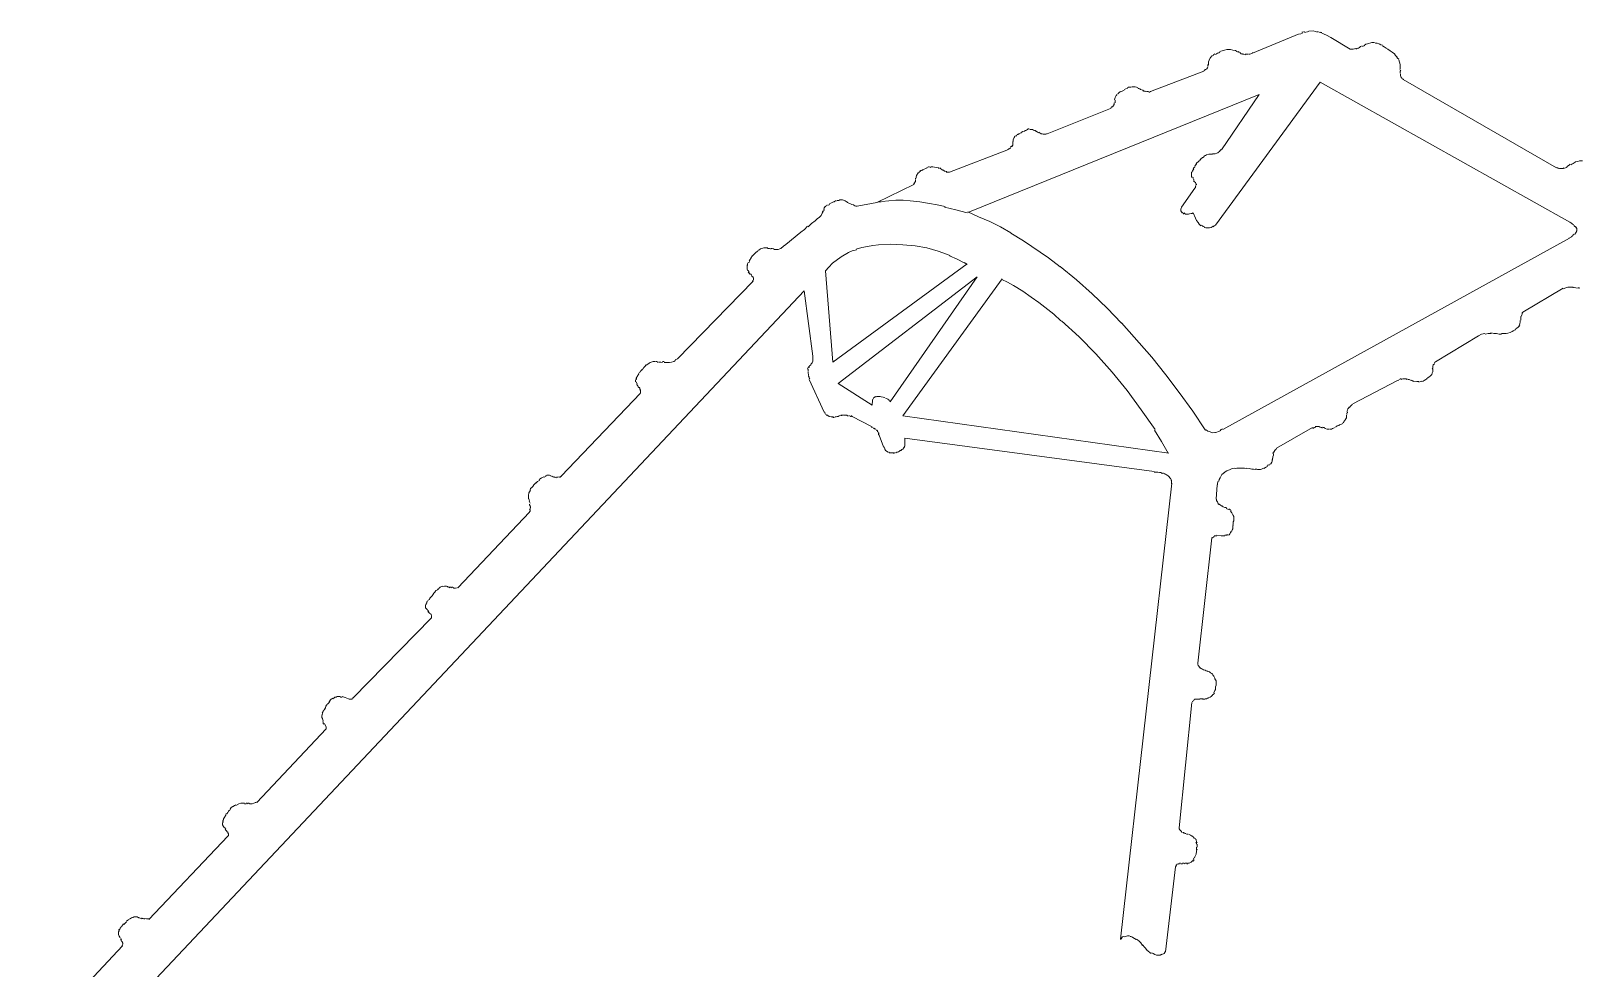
# Model space of a CAD drawing. Extents: x 0 to 593, y 0 to 274.
# Drawn here: x 71.5 to 135.5, y 136.5 to 175.2 of the extents above; entities that cross this region are included whole.
import ezdxf

# ---------------------------------------------------------------- set-up
doc = ezdxf.new("R2010")
doc.units = 0
doc.header["$LTSCALE"] = 0.3
doc.header["$MEASUREMENT"] = 0
doc.layers.add('1', color=1, linetype='CONTINUOUS')

msp = doc.modelspace()

# ---------------------------------------------------------------- linework, layer by layer
at = {"layer": '1', "color": 41, "lineweight": 13}
for points in [[(121.954, 174.275), (123.884, 175.079)], [(124.017, 175.102), (123.951, 175.08), (123.906, 175.057)], [(124.106, 175.169), (124.039, 175.146), (123.995, 175.146)], [(124.283, 175.169), (124.106, 175.124)], [(124.639, 175.148), (124.55, 175.17), (124.461, 175.192), (124.283, 175.191)], [(124.75, 175.126), (124.705, 175.148), (124.639, 175.17)], [(124.816, 175.126), (124.772, 175.126), (124.75, 175.148)], [(125.995, 174.441), (125.194, 174.927), (125.016, 175.016), (124.816, 175.104)], [(120.333, 174.182), (120.289, 174.16), (120.267, 174.138)], [(120.4, 174.249), (120.355, 174.227), (120.333, 174.205)], [(120.511, 174.272), (120.422, 174.227)], [(120.599, 174.316), (120.555, 174.294), (120.489, 174.272)], [(120.733, 174.383), (120.599, 174.338)], [(120.888, 174.428), (120.799, 174.406), (120.733, 174.383)], [(121.199, 174.384), (121.132, 174.406), (121.043, 174.428), (120.888, 174.428)], [(121.288, 174.362), (121.243, 174.385), (121.221, 174.384)], [(121.354, 174.318), (121.31, 174.34), (121.288, 174.362)], [(121.354, 174.34), (121.399, 174.318), (121.466, 174.296)], [(121.443, 174.274), (121.488, 174.252), (121.532, 174.252)], [(121.532, 174.23), (121.599, 174.23), (121.666, 174.208)], [(121.643, 174.23), (121.777, 174.23)], [(121.799, 174.23), (121.843, 174.231), (121.888, 174.253), (121.932, 174.275), (121.954, 174.297)], [(125.995, 174.441), (126.106, 174.441), (126.217, 174.464)], [(126.217, 174.441), (126.261, 174.464), (126.328, 174.486)], [(126.306, 174.486), (126.328, 174.486), (126.372, 174.508), (126.417, 174.553), (126.483, 174.575)], [(126.594, 174.598), (126.505, 174.553)], [(126.705, 174.665), (126.638, 174.642), (126.572, 174.598)], [(127.06, 174.688), (126.971, 174.71), (126.882, 174.71), (126.705, 174.665)], [(127.171, 174.666), (127.105, 174.688), (127.038, 174.688)], [(127.327, 174.6), (127.26, 174.622), (127.193, 174.666)], [(127.483, 174.489), (127.394, 174.533), (127.327, 174.577)], [(127.638, 174.378), (127.549, 174.445), (127.46, 174.489)], [(127.816, 174.246), (127.727, 174.312), (127.638, 174.378)], [(127.928, 174.113), (127.861, 174.179), (127.816, 174.246)], [(117.739, 172.688), (119.935, 173.537)], [(119.935, 173.537), (119.957, 173.56), (120.002, 173.582)], [(119.98, 173.582), (120.002, 173.604), (120.024, 173.604)], [(120.046, 173.604), (120.068, 173.627), (120.068, 173.649)], [(120.068, 173.627), (120.09, 173.671), (120.112, 173.716)], [(120.112, 173.738), (120.112, 173.76), (120.112, 173.804)], [(120.178, 174.027), (120.156, 173.982), (120.134, 173.915)], [(120.134, 173.915), (120.134, 173.849)], [(120.134, 173.849), (120.135, 173.782)], [(120.223, 174.115), (120.2, 174.071), (120.178, 174.049)], [(120.267, 174.16), (120.223, 174.115)], [(127.994, 174.024), (127.95, 174.068), (127.905, 174.135)], [(128.062, 173.735), (128.062, 173.802), (127.994, 174.002)], [(128.04, 173.602), (128.062, 173.624), (128.062, 173.669)], [(128.062, 173.669), (128.062, 173.735)], [(128.084, 173.58), (128.062, 173.536), (128.062, 173.491), (128.062, 173.447)], [(116.984, 172.886), (116.917, 172.864), (116.873, 172.864)], [(117.206, 172.842), (117.161, 172.864), (117.095, 172.886), (116.984, 172.886)], [(120.418, 167.166), (124.755, 173.083), (135.072, 167.291)], [(128.063, 173.425), (128.063, 173.358), (128.085, 173.291), (128.13, 173.247)], [(128.107, 173.247), (128.13, 173.247), (128.152, 173.225)], [(128.152, 173.203), (128.174, 173.203), (128.196, 173.181)], [(128.174, 173.181), (134.512, 169.533)], [(110.18, 167.695), (122.225, 172.566), (120.676, 170.275)], [(116.318, 172.529), (116.274, 172.44), (116.252, 172.351)], [(116.275, 172.329), (116.275, 172.285)], [(116.275, 172.285), (116.275, 172.218)], [(116.363, 172.574), (116.318, 172.529)], [(116.429, 172.64), (116.385, 172.596)], [(116.496, 172.685), (116.451, 172.663), (116.429, 172.64)], [(116.562, 172.707), (116.474, 172.663)], [(116.651, 172.752), (116.562, 172.707)], [(116.784, 172.819), (116.717, 172.797), (116.651, 172.774)], [(116.873, 172.864), (116.828, 172.864), (116.784, 172.841)], [(117.25, 172.82), (117.228, 172.82), (117.206, 172.842)], [(117.317, 172.776), (117.295, 172.798), (117.25, 172.82)], [(117.362, 172.754), (117.339, 172.776), (117.295, 172.798)], [(117.406, 172.754), (117.45, 172.71)], [(117.45, 172.732), (117.473, 172.71), (117.517, 172.688)], [(117.517, 172.71), (117.584, 172.688), (117.65, 172.688)], [(117.673, 172.666), (117.695, 172.666), (117.739, 172.688)], [(113.458, 170.945), (116.076, 171.996)], [(116.076, 171.996), (116.098, 172.018), (116.12, 172.018)], [(116.12, 172.04), (116.142, 172.062), (116.164, 172.062), (116.186, 172.085), (116.186, 172.107)], [(116.208, 172.107), (116.208, 172.129), (116.231, 172.151)], [(116.231, 172.129), (116.231, 172.174), (116.23, 172.218)], [(112.326, 170.965), (112.303, 170.943), (112.259, 170.92)], [(112.436, 171.01), (112.392, 170.987), (112.348, 170.965)], [(112.436, 171.054), (112.436, 171.032), (112.414, 171.032)], [(112.569, 171.076), (112.525, 171.054), (112.459, 171.032)], [(112.658, 171.121), (112.614, 171.099), (112.547, 171.076)], [(112.725, 171.143), (112.68, 171.143), (112.658, 171.121)], [(112.969, 171.077), (112.902, 171.099), (112.858, 171.122), (112.747, 171.121)], [(112.991, 171.055), (112.969, 171.077), (112.947, 171.077)], [(113.125, 170.989), (113.058, 171.011), (113.014, 171.055)], [(113.125, 171.011), (113.147, 170.989), (113.169, 170.967)], [(113.191, 170.967), (113.214, 170.945), (113.258, 170.945), (113.303, 170.923), (113.391, 170.923)], [(111.839, 170.297), (111.883, 170.32), (111.905, 170.342)], [(111.905, 170.32), (111.95, 170.364)], [(111.949, 170.387), (111.994, 170.431)], [(112.016, 170.409), (112.016, 170.453), (112.038, 170.476), (112.038, 170.52), (112.038, 170.631)], [(112.104, 170.787), (112.06, 170.698)], [(112.06, 170.698), (112.06, 170.631)], [(112.148, 170.853), (112.126, 170.831), (112.104, 170.787)], [(112.215, 170.876), (112.193, 170.853), (112.17, 170.853)], [(112.281, 170.943), (112.237, 170.92), (112.215, 170.898)], [(113.369, 170.923), (113.414, 170.923), (113.436, 170.945), (113.458, 170.945)], [(109.421, 169.359), (111.861, 170.298)], [(119.634, 169.695), (119.59, 169.651), (119.568, 169.606)], [(119.767, 169.873), (119.745, 169.829), (119.7, 169.784), (119.656, 169.74), (119.612, 169.673)], [(119.9, 169.962), (119.833, 169.918), (119.789, 169.851)], [(120.299, 170.097), (120.233, 170.096), (120.144, 170.096), (120.055, 170.074), (120.011, 170.051), (119.966, 170.029), (119.922, 169.985), (119.878, 169.962)], [(120.299, 170.119), (120.344, 170.119)], [(120.344, 170.119), (120.388, 170.119)], [(120.41, 170.119), (120.477, 170.141), (120.521, 170.164)], [(120.521, 170.164), (120.543, 170.186), (120.588, 170.208)], [(120.588, 170.208), (120.61, 170.253), (120.654, 170.297)], [(134.934, 169.556), (134.978, 169.6), (135.044, 169.645), (135.089, 169.69)], [(135.2, 169.712), (135.155, 169.69), (135.111, 169.667)], [(135.333, 169.801), (135.2, 169.712)], [(135.599, 169.824), (135.466, 169.824), (135.399, 169.801), (135.31, 169.779)], [(108.022, 169.111), (108.023, 169.067)], [(108.023, 168.956), (108.023, 168.978), (108.023, 169.022), (108.023, 169.044)], [(108.089, 169.267), (108.067, 169.222), (108.045, 169.155)], [(108.045, 169.155), (108.045, 169.111)], [(108.133, 169.333), (108.111, 169.289), (108.089, 169.267)], [(108.177, 169.356), (108.155, 169.333), (108.133, 169.333)], [(108.222, 169.4), (108.177, 169.356)], [(108.266, 169.445), (108.244, 169.422), (108.199, 169.4)], [(108.332, 169.467), (108.31, 169.445), (108.266, 169.423)], [(108.377, 169.489), (108.355, 169.467)], [(108.51, 169.534), (108.443, 169.512), (108.377, 169.489)], [(108.599, 169.579), (108.554, 169.579), (108.488, 169.556)], [(108.732, 169.579), (108.665, 169.579), (108.621, 169.557)], [(108.954, 169.535), (108.732, 169.579)], [(108.998, 169.513), (108.976, 169.535), (108.954, 169.535)], [(109.065, 169.491), (109.021, 169.535)], [(109.132, 169.447), (109.11, 169.469), (109.065, 169.491)], [(109.154, 169.447), (109.176, 169.447), (109.198, 169.425), (109.243, 169.381)], [(109.243, 169.403), (109.287, 169.381), (109.31, 169.381)], [(109.287, 169.358), (109.421, 169.359)], [(119.435, 169.362), (119.435, 169.251), (119.436, 169.184), (119.458, 169.14)], [(119.479, 169.451), (119.457, 169.406), (119.457, 169.362)], [(119.524, 169.495), (119.501, 169.451), (119.479, 169.406)], [(119.48, 169.14), (119.502, 169.118), (119.502, 169.095)], [(119.568, 169.584), (119.523, 169.54), (119.501, 169.495)], [(119.502, 169.073), (119.525, 169.051), (119.547, 169.029)], [(134.512, 169.555), (134.556, 169.533), (134.601, 169.511)], [(134.578, 169.533), (134.645, 169.511), (134.712, 169.511), (134.778, 169.511), (134.823, 169.533)], [(134.823, 169.511), (134.911, 169.556)], [(105.605, 167.95), (106.426, 168.108), (107.956, 168.844)], [(107.934, 168.867), (107.956, 168.867), (107.979, 168.889)], [(107.956, 168.889), (107.979, 168.911), (108.001, 168.956)], [(119.017, 167.917), (119.57, 168.696), (119.57, 168.718), (119.592, 168.718)], [(119.569, 168.94), (119.525, 168.984), (119.503, 169.007)], [(119.614, 168.896), (119.592, 168.918), (119.592, 168.94)], [(119.614, 168.874), (119.614, 168.896), (119.592, 168.918)], [(119.592, 168.74), (119.592, 168.763), (119.614, 168.785)], [(119.592, 168.718), (119.592, 168.74)], [(119.614, 168.807), (119.614, 168.851)], [(119.636, 168.829), (119.636, 168.874)], [(104.207, 167.725), (104.207, 167.769)], [(104.295, 167.947), (104.251, 167.88), (104.229, 167.814)], [(104.251, 167.814), (104.251, 167.769)], [(104.339, 167.969), (104.317, 167.947), (104.295, 167.925)], [(104.384, 167.992), (104.361, 167.992), (104.339, 167.969)], [(104.472, 168.036), (104.45, 168.014), (104.406, 167.992)], [(104.583, 168.103), (104.517, 168.081), (104.472, 168.059)], [(104.672, 168.126), (104.628, 168.126), (104.583, 168.103)], [(104.761, 168.17), (104.716, 168.17), (104.672, 168.148)], [(104.894, 168.215), (104.849, 168.193), (104.783, 168.193)], [(105.116, 168.171), (105.005, 168.215), (104.894, 168.215)], [(105.16, 168.149), (105.116, 168.171), (105.094, 168.171)], [(105.205, 168.105), (105.183, 168.127), (105.138, 168.149)], [(105.294, 168.061), (105.205, 168.105)], [(105.272, 168.083), (105.361, 168.039), (105.383, 168.016), (105.405, 168.016)], [(105.427, 168.016), (105.516, 167.972), (105.561, 167.95), (105.605, 167.95)], [(106.604, 168.13), (106.515, 168.13), (106.426, 168.108)], [(109.247, 167.937), (108.913, 168.003), (108.602, 168.069), (108.203, 168.134), (107.803, 168.178), (107.514, 168.199), (107.203, 168.199), (106.915, 168.176), (106.626, 168.153)], [(110.158, 167.673), (109.691, 167.805), (109.224, 167.915)], [(118.995, 167.851), (118.995, 167.806)], [(118.995, 167.828), (118.995, 167.784)], [(118.995, 167.806), (118.995, 167.762), (119.04, 167.673)], [(119.017, 167.895), (119.017, 167.873)], [(103.564, 167.124), (103.431, 166.99), (103.276, 166.879)], [(103.875, 167.346), (103.719, 167.235), (103.587, 167.101)], [(104.184, 167.747), (104.185, 167.703), (104.162, 167.658), (104.118, 167.569), (104.052, 167.502), (103.963, 167.435), (103.875, 167.346)], [(111.958, 166.856), (111.536, 167.099), (111.091, 167.32), (110.624, 167.519), (110.18, 167.718)], [(119.04, 167.695), (119.062, 167.673), (119.084, 167.673)], [(119.084, 167.651), (119.106, 167.651), (119.129, 167.629)], [(119.128, 167.673), (119.151, 167.651), (119.173, 167.651)], [(119.173, 167.629), (119.24, 167.629), (119.306, 167.629), (119.351, 167.63), (119.417, 167.652), (119.462, 167.652), (119.484, 167.674)], [(119.506, 167.674), (119.595, 167.452), (119.64, 167.364), (119.707, 167.275)], [(119.707, 167.275), (119.751, 167.209), (119.818, 167.142)], [(119.84, 167.164), (119.907, 167.12), (119.974, 167.098)], [(119.952, 167.076), (120.018, 167.054), (120.174, 167.054), (120.24, 167.077), (120.329, 167.121)], [(120.329, 167.099), (120.373, 167.144), (120.418, 167.166)], [(135.139, 167.247), (135.117, 167.269), (135.072, 167.291)], [(135.228, 167.181), (135.184, 167.203), (135.139, 167.247)], [(135.273, 167.114), (135.228, 167.159)], [(102.656, 166.366), (103.276, 166.879)], [(114.005, 165.44), (113.515, 165.816), (112.492, 166.524), (111.958, 166.834)], [(135.052, 166.625), (120.727, 158.729)], [(135.03, 166.625), (135.074, 166.648), (135.118, 166.67)], [(135.118, 166.692), (135.207, 166.737)], [(135.185, 166.759), (135.229, 166.781), (135.251, 166.803)], [(135.273, 166.803), (135.318, 166.848)], [(135.339, 167.07), (135.295, 167.114)], [(135.34, 167.026), (135.34, 167.048), (135.317, 167.07)], [(135.318, 166.87), (135.34, 166.892)], [(135.362, 167.003), (135.362, 167.026), (135.339, 167.048)], [(135.34, 166.892), (135.34, 166.915), (135.362, 166.937)], [(135.362, 166.937), (135.362, 167.003)], [(101.258, 165.897), (101.236, 165.852), (101.214, 165.808)], [(101.391, 166.008), (101.258, 165.874)], [(101.502, 166.097), (101.435, 166.052), (101.391, 166.008)], [(101.613, 166.186), (101.546, 166.142), (101.502, 166.119)], [(101.901, 166.231), (101.746, 166.231), (101.613, 166.186)], [(101.923, 166.231), (101.901, 166.231)], [(101.968, 166.209), (101.901, 166.209)], [(102.057, 166.187), (102.034, 166.187), (101.99, 166.209)], [(102.057, 166.209), (102.101, 166.21), (102.145, 166.187), (102.19, 166.165), (102.234, 166.165), (102.345, 166.166), (102.412, 166.188), (102.456, 166.21), (102.567, 166.3), (102.656, 166.366)], [(104.944, 165.861), (104.59, 165.594), (104.434, 165.438), (104.302, 165.282)], [(105.587, 166.152), (105.41, 166.107), (105.255, 166.04), (104.944, 165.861)], [(106.497, 166.354), (106.253, 166.331), (106.031, 166.286), (105.809, 166.241), (105.565, 166.174)], [(109.452, 165.917), (108.963, 166.094), (108.496, 166.226), (108.007, 166.313), (107.496, 166.356), (107.008, 166.377), (106.497, 166.354)], [(110.03, 165.608), (109.741, 165.762), (109.429, 165.895)], [(101.103, 165.63), (101.059, 165.541)], [(101.081, 165.563), (101.081, 165.519), (101.059, 165.496)], [(101.059, 165.496), (101.059, 165.43)], [(101.059, 165.43), (101.06, 165.363), (101.082, 165.297)], [(101.104, 165.297), (101.126, 165.252), (101.149, 165.23)], [(101.104, 165.23), (101.149, 165.186), (101.171, 165.141)], [(101.17, 165.697), (101.126, 165.608)], [(101.214, 165.785), (101.17, 165.741), (101.148, 165.696)], [(110.163, 165.564), (104.6, 161.508), (104.302, 165.282)], [(110.163, 165.541), (110.096, 165.586), (110.03, 165.63)], [(116.542, 163.115), (115.941, 163.735), (115.318, 164.333), (114.672, 164.909), (114.005, 165.462)], [(98.182, 161.648), (101.305, 164.853)], [(101.193, 165.164), (101.216, 165.142), (101.238, 165.119)], [(101.26, 165.053), (101.26, 165.075), (101.238, 165.097)], [(101.282, 165.053), (101.26, 165.053), (101.26, 165.075)], [(101.305, 165.009), (101.305, 165.031), (101.282, 165.031)], [(101.283, 164.853), (101.283, 164.875), (101.305, 164.875)], [(101.327, 164.964), (101.305, 164.986)], [(101.305, 164.897), (101.327, 164.92)], [(101.327, 164.898), (101.327, 164.942), (101.327, 164.986)], [(106.247, 159.936), (106.225, 159.736), (104.824, 160.621), (110.564, 165.032)], [(110.564, 165.032), (106.98, 159.871)], [(111.608, 164.946), (107.492, 159.295), (118.487, 157.746)], [(114.032, 163.22), (113.743, 163.485), (113.12, 163.972), (112.809, 164.194), (112.453, 164.437), (112.075, 164.68), (111.83, 164.813), (111.586, 164.923)], [(135.212, 164.583), (135.19, 164.605), (135.146, 164.605), (135.057, 164.605), (134.99, 164.604), (134.857, 164.56), (134.813, 164.537)], [(135.212, 164.605), (135.323, 164.583), (135.412, 164.561)], [(135.412, 164.583), (135.457, 164.583), (135.479, 164.561)], [(103.778, 161.751), (103.415, 164.459), (71.459, 130.538)], [(134.791, 164.56), (133.128, 163.578)], [(133.04, 163.289), (133.039, 163.356), (133.039, 163.401), (133.039, 163.378)], [(133.04, 163.245), (133.04, 163.289)], [(133.106, 163.512), (133.084, 163.467), (133.062, 163.401)], [(133.128, 163.578), (133.106, 163.556), (133.083, 163.512)], [(117.93, 158.722), (117.35, 159.542), (116.771, 160.34), (116.147, 161.093), (115.479, 161.847), (114.789, 162.555), (114.055, 163.22)], [(116.542, 163.137), (117.789, 161.719), (118.368, 160.988), (118.925, 160.256), (119.482, 159.481), (119.995, 158.705), (120.017, 158.705), (120.017, 158.683)], [(131.553, 162.686), (131.42, 162.664), (131.287, 162.597)], [(131.798, 162.687), (131.687, 162.687), (131.576, 162.664)], [(131.864, 162.709), (131.775, 162.709)], [(131.975, 162.687), (131.931, 162.687), (131.886, 162.709)], [(131.953, 162.687), (132.042, 162.687), (132.153, 162.666)], [(132.153, 162.666), (132.242, 162.666)], [(132.242, 162.688), (132.331, 162.688)], [(132.331, 162.688), (132.442, 162.688)], [(132.442, 162.688), (132.508, 162.711), (132.597, 162.733), (132.686, 162.778), (132.752, 162.822)], [(132.774, 162.823), (132.819, 162.845), (132.841, 162.889)], [(132.841, 162.889), (132.885, 162.912), (132.929, 162.956)], [(132.929, 162.956), (132.996, 163.023)], [(132.974, 163.023), (132.996, 163.09), (133.018, 163.178)], [(133.018, 163.156), (133.018, 163.223)], [(131.287, 162.597), (129.513, 161.526)], [(96.895, 161.4), (96.829, 161.333), (96.784, 161.267)], [(97.006, 161.467), (96.962, 161.423), (96.895, 161.378)], [(97.25, 161.534), (97.183, 161.534), (97.05, 161.489), (97.006, 161.467)], [(97.339, 161.535), (97.272, 161.534)], [(97.405, 161.513), (97.339, 161.512)], [(97.561, 161.491), (97.494, 161.513), (97.428, 161.513)], [(97.561, 161.535), (97.627, 161.535)], [(97.627, 161.491), (97.738, 161.491), (97.85, 161.491), (97.938, 161.514), (98.027, 161.536), (98.094, 161.581)], [(98.093, 161.603), (98.182, 161.648)], [(103.645, 161.351), (103.69, 161.395), (103.712, 161.44), (103.756, 161.484), (103.778, 161.551), (103.778, 161.617), (103.778, 161.684), (103.778, 161.751)], [(129.469, 161.438), (129.425, 161.393), (129.403, 161.326), (129.403, 161.282), (129.403, 161.26)], [(129.513, 161.526), (129.491, 161.504), (129.469, 161.46)], [(96.452, 160.777), (96.453, 160.689)], [(96.497, 160.889), (96.474, 160.844), (96.475, 160.822)], [(96.497, 160.822), (96.475, 160.8), (96.475, 160.777)], [(96.541, 160.955), (96.519, 160.911), (96.497, 160.889)], [(96.585, 161.022), (96.563, 160.978), (96.541, 160.955)], [(96.651, 161.111), (96.607, 161.089), (96.585, 161.044)], [(96.718, 161.2), (96.674, 161.155), (96.651, 161.111)], [(96.784, 161.245), (96.74, 161.222), (96.718, 161.178)], [(103.623, 161.328), (103.579, 161.284), (103.557, 161.217)], [(103.579, 161.217), (103.579, 161.151)], [(103.579, 161.128), (103.579, 161.062)], [(103.579, 161.084), (103.579, 161.04), (103.602, 161.017)], [(103.602, 160.995), (103.602, 160.951), (103.624, 160.906)], [(103.602, 160.929), (103.624, 160.862), (103.647, 160.818)], [(103.645, 161.328), (103.645, 161.306), (103.623, 161.306)], [(104.25, 159.442), (103.625, 160.795)], [(127.939, 160.745), (126.098, 159.786)], [(128.005, 160.768), (127.983, 160.768), (127.939, 160.745)], [(128.116, 160.812), (128.072, 160.812), (128.028, 160.79)], [(128.338, 160.791), (128.294, 160.813), (128.227, 160.813), (128.161, 160.813), (128.094, 160.79)], [(128.516, 160.747), (128.427, 160.791), (128.383, 160.791), (128.338, 160.813)], [(128.516, 160.769), (128.538, 160.747), (128.561, 160.747)], [(128.561, 160.725), (128.605, 160.725), (128.627, 160.703)], [(128.627, 160.725), (128.738, 160.703), (128.827, 160.703)], [(128.827, 160.681), (128.894, 160.703), (128.938, 160.726)], [(128.938, 160.703), (129.005, 160.726), (129.049, 160.748)], [(129.049, 160.748), (129.116, 160.793), (129.16, 160.815)], [(129.16, 160.837), (129.204, 160.86), (129.249, 160.904)], [(129.249, 160.904), (129.293, 160.926), (129.315, 160.949)], [(129.315, 160.949), (129.359, 160.993)], [(129.359, 160.993), (129.359, 161.015), (129.381, 161.038)], [(129.403, 161.171), (129.403, 161.215), (129.381, 161.26)], [(129.381, 161.038), (129.381, 161.06), (129.404, 161.082)], [(129.404, 161.104), (129.403, 161.171)], [(93.376, 156.795), (96.654, 160.223)], [(96.475, 160.689), (96.519, 160.6)], [(96.497, 160.6), (96.52, 160.556), (96.542, 160.533)], [(96.542, 160.533), (96.564, 160.489), (96.586, 160.467)], [(96.631, 160.445), (96.609, 160.467), (96.586, 160.467)], [(96.653, 160.378), (96.631, 160.4), (96.609, 160.445)], [(96.653, 160.312), (96.653, 160.334), (96.631, 160.378)], [(96.654, 160.245), (96.653, 160.289)], [(106.402, 160.092), (106.38, 160.07), (106.358, 160.07)], [(106.446, 160.092), (106.424, 160.092), (106.38, 160.07)], [(106.557, 160.092), (106.468, 160.092)], [(106.757, 160.048), (106.535, 160.092)], [(104.25, 159.465), (104.272, 159.42), (104.294, 159.398)], [(106.291, 160.025), (106.247, 159.936)], [(106.247, 159.958), (106.247, 159.936)], [(106.335, 160.069), (106.313, 160.047), (106.291, 160.047)], [(106.891, 159.982), (106.824, 160.004), (106.78, 160.026)], [(106.957, 159.893), (106.935, 159.916), (106.935, 159.938), (106.891, 159.96), (106.868, 159.982)], [(106.98, 159.871), (106.98, 159.893), (106.957, 159.916)], [(125.943, 159.652), (125.921, 159.608), (125.899, 159.586), (125.877, 159.519), (125.855, 159.474)], [(125.877, 159.452), (125.877, 159.408)], [(126.098, 159.764), (126.054, 159.741), (126.01, 159.697), (125.988, 159.675), (125.965, 159.63)], [(104.294, 159.376), (104.316, 159.354), (104.339, 159.309)], [(104.361, 159.332), (104.45, 159.265), (104.539, 159.243)], [(104.539, 159.243), (104.628, 159.244)], [(104.605, 159.221), (104.65, 159.221), (104.716, 159.244)], [(104.694, 159.244), (104.739, 159.244), (104.783, 159.266)], [(104.783, 159.266), (104.827, 159.266), (104.872, 159.289)], [(104.872, 159.289), (104.938, 159.311), (104.983, 159.311)], [(105.049, 159.333), (105.027, 159.311), (104.983, 159.311), (104.961, 159.289)], [(105.227, 159.29), (105.205, 159.289), (105.183, 159.312), (105.16, 159.312), (105.072, 159.311)], [(105.294, 159.29), (105.249, 159.29)], [(105.316, 159.29), (105.338, 159.268), (105.36, 159.268)], [(105.36, 159.29), (105.382, 159.29), (105.405, 159.268)], [(106.205, 158.848), (105.405, 159.268)], [(106.25, 158.804), (106.227, 158.826), (106.183, 158.826)], [(124.435, 158.805), (122.95, 157.957)], [(124.569, 158.827), (124.546, 158.827), (124.502, 158.805), (124.48, 158.783), (124.435, 158.783)], [(124.724, 158.85), (124.546, 158.849)], [(124.768, 158.806), (124.746, 158.828), (124.724, 158.828)], [(124.835, 158.784), (124.813, 158.806), (124.791, 158.806)], [(124.835, 158.828), (124.879, 158.806), (124.924, 158.806)], [(125.257, 158.762), (125.301, 158.785), (125.368, 158.807)], [(125.39, 158.829), (125.457, 158.874), (125.523, 158.896)], [(125.523, 158.896), (125.545, 158.919), (125.568, 158.919)], [(125.568, 158.919), (125.656, 158.963)], [(125.656, 158.963), (125.678, 158.986), (125.723, 159.008)], [(125.701, 159.03), (125.723, 159.03), (125.745, 159.074)], [(125.745, 159.074), (125.767, 159.097), (125.789, 159.119)], [(125.789, 159.119), (125.833, 159.208)], [(125.833, 159.275), (125.833, 159.319)], [(125.833, 159.208), (125.833, 159.297)], [(125.855, 159.408), (125.855, 159.341)], [(106.316, 158.759), (106.294, 158.781), (106.272, 158.781)], [(106.339, 158.759), (106.316, 158.782)], [(106.361, 158.737), (106.339, 158.737)], [(106.383, 158.737), (106.361, 158.759)], [(106.428, 158.671), (106.405, 158.693), (106.405, 158.715)], [(106.45, 158.626), (106.45, 158.671), (106.428, 158.693)], [(106.472, 158.604), (106.472, 158.626)], [(106.517, 158.56), (106.494, 158.582)], [(106.517, 158.493), (106.495, 158.516), (106.495, 158.56)], [(106.696, 158.005), (106.517, 158.493)], [(117.89, 156.99), (107.583, 158.363)], [(107.583, 158.274), (107.583, 158.363)], [(107.583, 158.207), (107.583, 158.274)], [(107.584, 158.163), (107.583, 158.207)], [(118.465, 157.746), (118.197, 158.234), (117.907, 158.7)], [(120.039, 158.705), (120.106, 158.661), (120.172, 158.639)], [(120.172, 158.639), (120.284, 158.594), (120.417, 158.595)], [(120.395, 158.595), (120.483, 158.617), (120.55, 158.64)], [(120.55, 158.64), (120.594, 158.662), (120.639, 158.684)], [(120.616, 158.684), (120.661, 158.729), (120.705, 158.751)], [(124.924, 158.784), (124.946, 158.784), (124.968, 158.762)], [(124.946, 158.762), (125.035, 158.74), (125.124, 158.74)], [(125.146, 158.74), (125.213, 158.74), (125.257, 158.762)], [(106.718, 158.028), (106.718, 157.983)], [(106.74, 157.983), (106.74, 157.961), (106.763, 157.917)], [(106.74, 157.939), (106.763, 157.894), (106.785, 157.872)], [(106.763, 157.872), (106.829, 157.828), (106.896, 157.784)], [(106.918, 157.784), (106.941, 157.762), (106.985, 157.762)], [(106.985, 157.762), (107.052, 157.762)], [(107.074, 157.762), (107.14, 157.762)], [(107.118, 157.74), (107.163, 157.762), (107.185, 157.762)], [(107.207, 157.762), (107.251, 157.785), (107.274, 157.785)], [(107.274, 157.785), (107.318, 157.807), (107.362, 157.829)], [(107.362, 157.829), (107.385, 157.852), (107.407, 157.852)], [(107.407, 157.852), (107.429, 157.852), (107.451, 157.874)], [(107.429, 157.874), (107.451, 157.896), (107.473, 157.896)], [(107.473, 157.896), (107.495, 157.918)], [(107.495, 157.918), (107.54, 157.963), (107.562, 158.007)], [(107.54, 157.985), (107.562, 158.007), (107.562, 158.03)], [(107.584, 158.096), (107.584, 158.141)], [(107.584, 158.03), (107.584, 158.096)], [(122.751, 157.468), (122.773, 157.49), (122.773, 157.535)], [(122.817, 157.779), (122.795, 157.757), (122.795, 157.735)], [(122.795, 157.535), (122.795, 157.602), (122.817, 157.668)], [(122.817, 157.735), (122.817, 157.668)], [(122.883, 157.868), (122.839, 157.802), (122.839, 157.757)], [(122.95, 157.957), (122.928, 157.913), (122.883, 157.89)], [(118.201, 156.924), (118.156, 156.946), (118.112, 156.946), (118.045, 156.968), (117.978, 156.968), (117.89, 156.968)], [(118.245, 156.902), (118.223, 156.924), (118.178, 156.924)], [(118.579, 156.681), (118.534, 156.725), (118.512, 156.769), (118.467, 156.814), (118.423, 156.836), (118.401, 156.858), (118.356, 156.88), (118.334, 156.88), (118.312, 156.902), (118.267, 156.924), (118.245, 156.924)], [(120.798, 156.953), (120.688, 156.864), (120.621, 156.73), (120.577, 156.663), (120.555, 156.597)], [(121.22, 157.131), (121.109, 157.109), (120.998, 157.064), (120.887, 157.019), (120.776, 156.953)], [(121.375, 157.132), (121.309, 157.132), (121.242, 157.109)], [(121.708, 157.11), (121.62, 157.132), (121.509, 157.132), (121.353, 157.132)], [(122.064, 157.067), (121.997, 157.089), (121.931, 157.089), (121.819, 157.111), (121.708, 157.133)], [(122.064, 157.089), (122.108, 157.089)], [(122.108, 157.089), (122.13, 157.089), (122.153, 157.067)], [(122.153, 157.067), (122.197, 157.067)], [(122.197, 157.067), (122.219, 157.067)], [(122.219, 157.067), (122.286, 157.067), (122.33, 157.09)], [(122.33, 157.09), (122.375, 157.112), (122.419, 157.134)], [(122.419, 157.112), (122.486, 157.157), (122.53, 157.179)], [(122.552, 157.223), (122.574, 157.246), (122.618, 157.268)], [(122.552, 157.179), (122.552, 157.201), (122.574, 157.201)], [(122.619, 157.246), (122.663, 157.268), (122.685, 157.313)], [(122.707, 157.313), (122.751, 157.379), (122.773, 157.468)], [(92.156, 156.326), (92.112, 156.281), (92.09, 156.215)], [(92.244, 156.437), (92.2, 156.37), (92.156, 156.326)], [(92.333, 156.526), (92.244, 156.437)], [(92.488, 156.637), (92.399, 156.571), (92.333, 156.504)], [(92.555, 156.726), (92.51, 156.682), (92.466, 156.66)], [(92.665, 156.771), (92.577, 156.726)], [(92.754, 156.794), (92.666, 156.749)], [(92.821, 156.838), (92.776, 156.838), (92.732, 156.816)], [(92.954, 156.816), (92.887, 156.838), (92.843, 156.838)], [(92.976, 156.794), (92.954, 156.794)], [(93.065, 156.75), (93.043, 156.772), (92.998, 156.794)], [(93.065, 156.772), (93.087, 156.75), (93.11, 156.75), (93.132, 156.75), (93.176, 156.728)], [(93.176, 156.75), (93.243, 156.75), (93.309, 156.773)], [(93.309, 156.75), (93.332, 156.751), (93.354, 156.773), (93.376, 156.795), (93.398, 156.795)], [(116.495, 137.668), (118.624, 156.503)], [(118.601, 156.481), (118.601, 156.547), (118.601, 156.614), (118.579, 156.658)], [(120.489, 156.441), (120.446, 155.842)], [(120.533, 156.597), (120.511, 156.508), (120.511, 156.441)], [(92.045, 156.103), (92.023, 155.992), (92.024, 155.859)], [(92.024, 155.881), (92.046, 155.815), (92.068, 155.77)], [(92.112, 156.215), (92.067, 156.148), (92.045, 156.103)], [(92.046, 155.77), (92.091, 155.682)], [(92.069, 155.593), (92.069, 155.637)], [(92.091, 155.548), (92.091, 155.571), (92.069, 155.615)], [(120.468, 155.842), (120.468, 155.797), (120.513, 155.708)], [(120.513, 155.686), (120.535, 155.664), (120.535, 155.642), (120.557, 155.642), (120.58, 155.62)], [(120.58, 155.642), (120.624, 155.598), (120.669, 155.576), (120.713, 155.576)], [(89.102, 152.188), (92.07, 155.304)], [(92.069, 155.393), (92.091, 155.437), (92.091, 155.482)], [(92.07, 155.326), (92.092, 155.349), (92.092, 155.393)], [(92.114, 155.482), (92.113, 155.548)], [(120.802, 155.509), (120.735, 155.531), (120.691, 155.553)], [(120.891, 155.487), (120.846, 155.509), (120.802, 155.509)], [(120.958, 155.421), (120.869, 155.465)], [(121.069, 155.377), (121.024, 155.399), (120.98, 155.443)], [(121.136, 155.199), (121.091, 155.288), (121.047, 155.355)], [(121.181, 155.133), (121.158, 155.177), (121.158, 155.199)], [(121.159, 154.866), (121.159, 154.911), (121.181, 154.955)], [(121.181, 155.044), (121.181, 155.133)], [(121.181, 154.955), (121.181, 155.044)], [(120.383, 154.331), (120.361, 154.309), (120.339, 154.309)], [(120.405, 154.331), (120.361, 154.331)], [(120.472, 154.332), (120.428, 154.332)], [(120.472, 154.354), (120.65, 154.332), (120.805, 154.332)], [(120.805, 154.355), (120.872, 154.355)], [(120.872, 154.355), (120.894, 154.377), (120.938, 154.377)], [(120.938, 154.355), (120.983, 154.377), (121.027, 154.422)], [(121.027, 154.444), (121.049, 154.466), (121.071, 154.511)], [(121.071, 154.489), (121.093, 154.533), (121.115, 154.555)], [(121.115, 154.578), (121.137, 154.622), (121.137, 154.666)], [(121.137, 154.755), (121.159, 154.822), (121.159, 154.888)], [(121.137, 154.644), (121.137, 154.711), (121.159, 154.755)], [(120.272, 154.242), (119.686, 149.067)], [(120.272, 154.265), (120.272, 154.242)], [(120.361, 154.287), (120.317, 154.265), (120.295, 154.242)], [(88.015, 151.83), (87.971, 151.785), (87.926, 151.741)], [(88.103, 151.919), (88.015, 151.83)], [(88.192, 152.075), (88.148, 152.008), (88.081, 151.941)], [(88.303, 152.142), (88.258, 152.097), (88.214, 152.075)], [(88.369, 152.208), (88.325, 152.164), (88.281, 152.141)], [(88.458, 152.253), (88.369, 152.208)], [(88.635, 152.253), (88.547, 152.253), (88.458, 152.231)], [(88.658, 152.231), (88.635, 152.253)], [(88.702, 152.209), (88.68, 152.231), (88.658, 152.231)], [(88.769, 152.187), (88.747, 152.209), (88.724, 152.209)], [(88.769, 152.209), (88.813, 152.209), (88.835, 152.187)], [(88.858, 152.21), (88.88, 152.21), (88.924, 152.188)], [(88.924, 152.165), (89.013, 152.166), (89.08, 152.188)], [(89.08, 152.188), (89.08, 152.188)], [(87.794, 151.519), (87.794, 151.496), (87.771, 151.474)], [(87.771, 151.474), (87.772, 151.43)], [(87.772, 151.43), (87.772, 151.363), (87.816, 151.297)], [(87.816, 151.607), (87.816, 151.563), (87.794, 151.541)], [(87.86, 151.652), (87.838, 151.63), (87.816, 151.585)], [(87.816, 151.297), (87.839, 151.274), (87.861, 151.274)], [(87.861, 151.252), (87.905, 151.208)], [(87.95, 151.119), (87.928, 151.141), (87.861, 151.208)], [(87.948, 151.741), (87.926, 151.697), (87.882, 151.674)], [(88.017, 150.942), (88.017, 150.986), (88.017, 151.031), (87.995, 151.075), (87.994, 151.097), (87.972, 151.119)], [(84.761, 147.625), (88.017, 150.942)], [(119.686, 149.067), (119.686, 149.023), (119.708, 148.978), (119.753, 148.934)], [(119.753, 148.912), (119.775, 148.89), (119.775, 148.868)], [(119.775, 148.89), (119.82, 148.845)], [(119.797, 148.868), (119.842, 148.845), (119.864, 148.846)], [(119.864, 148.823), (119.886, 148.823), (119.931, 148.801)], [(120.042, 148.757), (119.997, 148.779), (119.931, 148.801)], [(120.109, 148.713), (120.086, 148.735), (120.042, 148.757)], [(120.22, 148.669), (120.175, 148.713), (120.109, 148.735)], [(120.309, 148.602), (120.264, 148.647), (120.22, 148.669)], [(120.398, 148.447), (120.353, 148.536), (120.309, 148.58)], [(120.355, 147.848), (120.399, 147.936)], [(120.42, 148.381), (120.398, 148.425), (120.398, 148.447)], [(120.399, 147.936), (120.421, 147.981), (120.421, 148.025)], [(120.443, 148.314), (120.443, 148.336), (120.42, 148.381)], [(120.421, 148.025), (120.421, 148.092), (120.443, 148.159)], [(120.443, 148.203), (120.443, 148.292)], [(120.443, 148.159), (120.443, 148.203)], [(83.652, 147.289), (83.63, 147.223), (83.586, 147.156)], [(83.696, 147.356), (83.674, 147.334), (83.652, 147.289)], [(83.807, 147.489), (83.763, 147.423), (83.718, 147.378)], [(83.873, 147.578), (83.785, 147.489)], [(83.94, 147.623), (83.895, 147.601), (83.873, 147.578)], [(84.006, 147.645), (83.984, 147.623), (83.94, 147.601)], [(84.228, 147.69), (84.117, 147.69), (84.073, 147.668), (84.006, 147.668)], [(84.317, 147.668), (84.273, 147.668), (84.228, 147.69)], [(84.317, 147.691), (84.45, 147.647), (84.584, 147.602), (84.606, 147.58), (84.628, 147.58)], [(84.606, 147.58), (84.673, 147.58), (84.717, 147.581), (84.739, 147.603)], [(84.739, 147.625), (84.761, 147.625)], [(119.446, 147.446), (118.926, 142.271)], [(119.556, 147.557), (119.512, 147.535), (119.49, 147.49), (119.468, 147.49), (119.468, 147.468)], [(119.468, 147.446), (119.468, 147.446)], [(119.645, 147.579), (119.578, 147.579), (119.556, 147.579), (119.534, 147.557)], [(119.778, 147.58), (119.712, 147.579), (119.623, 147.579)], [(119.778, 147.602), (119.911, 147.602)], [(119.889, 147.58), (119.978, 147.58)], [(120, 147.602), (120.067, 147.603)], [(120.045, 147.603), (120.089, 147.625), (120.133, 147.625)], [(120.133, 147.647), (120.2, 147.67), (120.244, 147.692), (120.289, 147.736), (120.311, 147.781)], [(120.333, 147.759), (120.355, 147.803), (120.377, 147.825)], [(83.497, 146.934), (83.475, 146.889), (83.475, 146.867)], [(83.475, 146.867), (83.475, 146.8)], [(83.541, 147.067), (83.519, 147.045), (83.497, 147)], [(83.519, 146.978), (83.497, 146.956), (83.497, 146.934)], [(83.498, 146.823), (83.52, 146.734), (83.542, 146.689)], [(83.586, 147.178), (83.563, 147.111), (83.519, 147.067)], [(83.52, 146.667), (83.542, 146.645), (83.543, 146.623)], [(80.797, 143.307), (83.654, 146.357)], [(83.565, 146.556), (83.543, 146.578), (83.543, 146.601)], [(83.654, 146.357), (83.654, 146.445), (83.609, 146.534), (83.609, 146.556), (83.587, 146.579)], [(79.533, 142.86), (79.511, 142.793), (79.489, 142.749)], [(79.621, 142.949), (79.599, 142.905), (79.555, 142.838)], [(79.688, 143.016), (79.666, 142.994), (79.621, 142.949)], [(79.799, 143.15), (79.732, 143.105), (79.688, 143.038)], [(79.932, 143.216), (79.865, 143.194), (79.821, 143.15)], [(80.043, 143.239), (79.976, 143.217), (79.932, 143.194)], [(80.242, 143.284), (80.131, 143.284), (80.043, 143.261)], [(80.287, 143.284), (80.22, 143.284)], [(80.353, 143.262), (80.287, 143.262)], [(80.353, 143.284), (80.398, 143.284), (80.442, 143.262)], [(80.442, 143.284), (80.464, 143.284), (80.509, 143.262), (80.598, 143.263), (80.664, 143.285), (80.753, 143.307)], [(80.731, 143.307), (80.753, 143.307), (80.775, 143.33)], [(79.4, 142.593), (79.4, 142.571), (79.378, 142.527)], [(79.378, 142.482), (79.379, 142.393), (79.423, 142.327)], [(79.4, 142.527), (79.401, 142.482)], [(79.445, 142.682), (79.422, 142.638), (79.423, 142.593)], [(79.423, 142.327), (79.446, 142.283), (79.468, 142.26)], [(79.489, 142.749), (79.467, 142.727), (79.445, 142.682)], [(79.468, 142.26), (79.512, 142.216)], [(79.557, 142.127), (79.49, 142.194)], [(118.926, 142.271), (118.926, 142.226), (118.948, 142.182), (118.993, 142.138), (119.015, 142.115), (119.015, 142.093), (119.037, 142.093), (119.059, 142.071)], [(76.324, 138.478), (79.602, 141.928)], [(79.602, 141.928), (79.624, 141.95), (79.624, 141.972), (79.624, 142.017), (79.602, 142.061), (79.601, 142.083), (79.579, 142.105), (79.557, 142.105), (79.535, 142.127)], [(119.082, 142.071), (119.104, 142.071), (119.126, 142.049)], [(119.104, 142.049), (119.148, 142.049), (119.193, 142.027)], [(119.282, 142.005), (119.237, 142.005), (119.171, 142.027)], [(119.393, 141.961), (119.304, 142.005)], [(119.482, 141.917), (119.437, 141.939), (119.393, 141.961)], [(119.548, 141.828), (119.504, 141.895), (119.459, 141.917)], [(119.638, 141.739), (119.615, 141.784), (119.593, 141.828)], [(119.638, 141.584), (119.638, 141.628), (119.615, 141.673)], [(119.66, 141.651), (119.638, 141.695), (119.638, 141.717)], [(119.66, 141.473), (119.66, 141.584)], [(119.329, 140.806), (119.418, 140.851), (119.484, 140.917)], [(119.506, 140.962), (119.528, 141.006), (119.551, 141.029)], [(119.506, 140.895), (119.529, 140.918), (119.528, 140.962)], [(119.551, 141.029), (119.573, 141.073), (119.595, 141.118)], [(119.595, 141.118), (119.617, 141.184), (119.617, 141.229)], [(119.638, 141.362), (119.638, 141.473)], [(119.639, 141.251), (119.639, 141.318), (119.661, 141.384)], [(118.774, 140.649), (118.361, 137.14)], [(118.796, 140.716), (118.796, 140.694), (118.774, 140.671)], [(118.796, 140.672), (118.774, 140.649)], [(118.841, 140.76), (118.796, 140.716)], [(118.796, 140.738), (118.796, 140.694)], [(118.929, 140.783), (118.885, 140.783), (118.863, 140.76)], [(118.974, 140.805), (118.929, 140.805)], [(119.063, 140.783), (118.996, 140.783)], [(119.063, 140.805), (119.107, 140.806), (119.151, 140.783)], [(119.174, 140.806), (119.24, 140.806)], [(119.24, 140.784), (119.285, 140.784)], [(119.262, 140.806), (119.329, 140.806)], [(75.414, 138.387), (75.303, 138.275)], [(75.503, 138.476), (75.458, 138.453), (75.414, 138.409)], [(75.613, 138.543), (75.525, 138.498)], [(75.702, 138.565), (75.658, 138.565), (75.613, 138.543)], [(75.858, 138.588), (75.702, 138.587)], [(75.902, 138.566), (75.88, 138.565), (75.858, 138.588)], [(75.947, 138.543), (75.924, 138.543), (75.902, 138.566)], [(76.035, 138.499), (75.947, 138.543)], [(76.035, 138.544), (76.058, 138.522), (76.102, 138.522), (76.124, 138.499), (76.169, 138.5)], [(76.169, 138.522), (76.235, 138.5), (76.324, 138.5)], [(75.126, 138.075), (75.082, 138.031)], [(75.104, 138.031), (75.104, 138.008), (75.082, 137.964)], [(75.082, 137.964), (75.082, 137.831)], [(75.082, 137.853), (75.105, 137.809), (75.105, 137.786)], [(75.105, 137.786), (75.127, 137.742), (75.149, 137.72)], [(75.17, 138.142), (75.148, 138.12), (75.126, 138.075)], [(75.215, 138.209), (75.192, 138.186), (75.17, 138.142)], [(75.171, 137.698), (75.172, 137.676), (75.194, 137.653)], [(75.281, 138.298), (75.259, 138.253), (75.215, 138.209)], [(116.539, 137.69), (116.495, 137.646)], [(116.628, 137.779), (116.583, 137.757), (116.539, 137.713)], [(116.916, 137.78), (116.85, 137.802), (116.783, 137.802), (116.65, 137.757)], [(117.139, 137.648), (117.005, 137.736), (116.961, 137.758), (116.894, 137.78)], [(117.406, 137.404), (117.339, 137.515), (117.25, 137.603), (117.205, 137.625), (117.161, 137.67)], [(71.873, 133.781), (75.239, 137.387)], [(75.194, 137.609), (75.172, 137.631), (75.172, 137.653)], [(75.238, 137.565), (75.216, 137.565), (75.194, 137.587)], [(75.216, 137.542), (75.216, 137.542)], [(75.217, 137.409), (75.239, 137.409), (75.239, 137.431), (75.261, 137.454), (75.261, 137.498), (75.261, 137.52)], [(75.239, 137.498), (75.238, 137.542)], [(117.406, 137.426), (117.495, 137.315), (117.584, 137.227)], [(117.584, 137.205), (117.762, 137.072)], [(117.784, 137.094), (117.851, 137.072), (117.917, 137.028)], [(117.917, 137.028), (117.984, 137.006), (118.051, 137.006)], [(118.051, 137.006), (118.139, 137.006), (118.206, 137.051)], [(118.206, 137.028), (118.295, 137.073), (118.339, 137.14)]]:
    msp.add_lwpolyline(points, dxfattribs=at)

doc.saveas('drawing.dxf')
